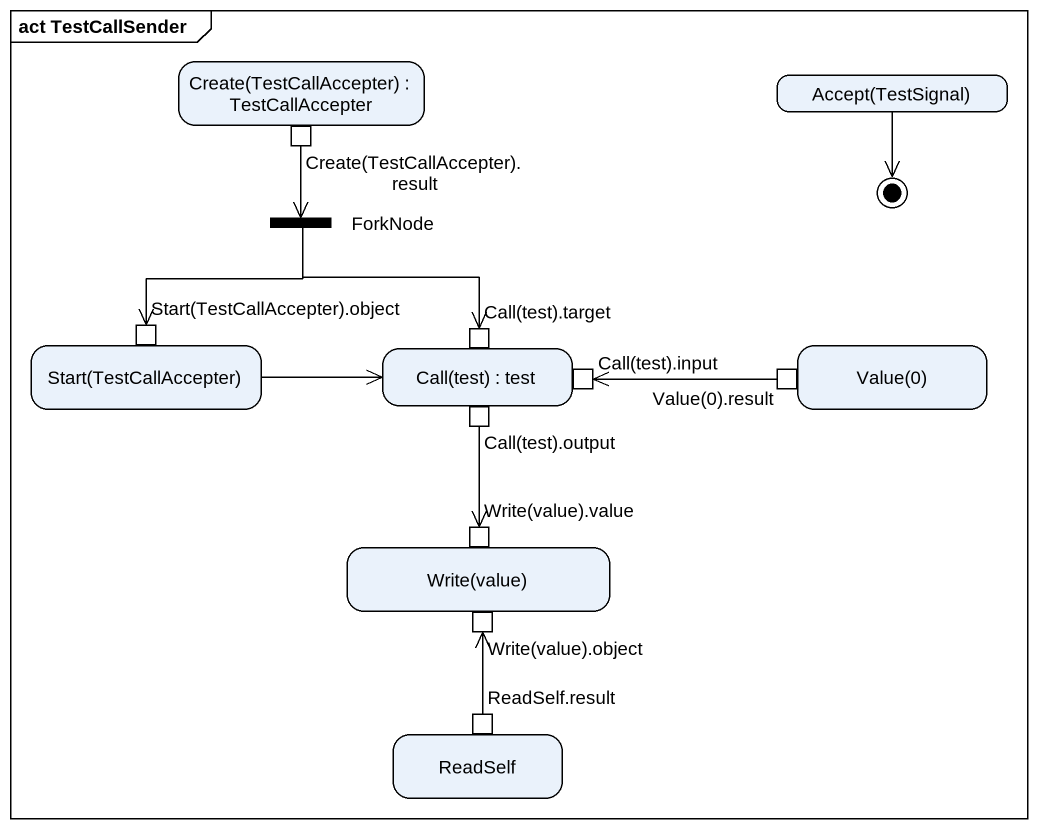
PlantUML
@startuml
mainframe act TestCallSender
hide empty description
state "Create(TestCallAccepter) : TestCallAccepter" as Create_TestCallAccepter {
  state "Create(TestCallAccepter).result" as Create_TestCallAccepter_2 <<outputPin>>
}
state "Accept(TestSignal)" as Accept_TestSignal
state ForkNode <<fork>>
state "Start(TestCallAccepter)" as Start_TestCallAccepter {
  state "Start(TestCallAccepter).object" as Start_TestCallAccepter_2 <<inputPin>>
}
state "Call(test) : test" as Call_test {
  state "Call(test).target" as Call_test_target <<inputPin>>
  state "Call(test).input" as Call_test_input <<inputPin>>
  state "Call(test).output" as Call_test_output <<outputPin>>
}
state "Value(0)" as Value_0 {
  state "Value(0).result" as Value_0_result <<outputPin>>
}
state "Write(value)" as Write_value {
  state "Write(value).value" as Write_value_value <<inputPin>>
  state "Write(value).object" as Write_value_object <<inputPin>>
}
state ReadSelf {
  state "ReadSelf.result" as ReadSelf_result <<outputPin>>
}
Create_TestCallAccepter_2 --> ForkNode
ForkNode --> Start_TestCallAccepter_2
ForkNode --> Call_test_target
Start_TestCallAccepter -right-> Call_test
Value_0_result -left-> Call_test_input
Call_test_output --> Write_value_value
ReadSelf_result -up-> Write_value_object
Accept_TestSignal --> [*]
@enduml
